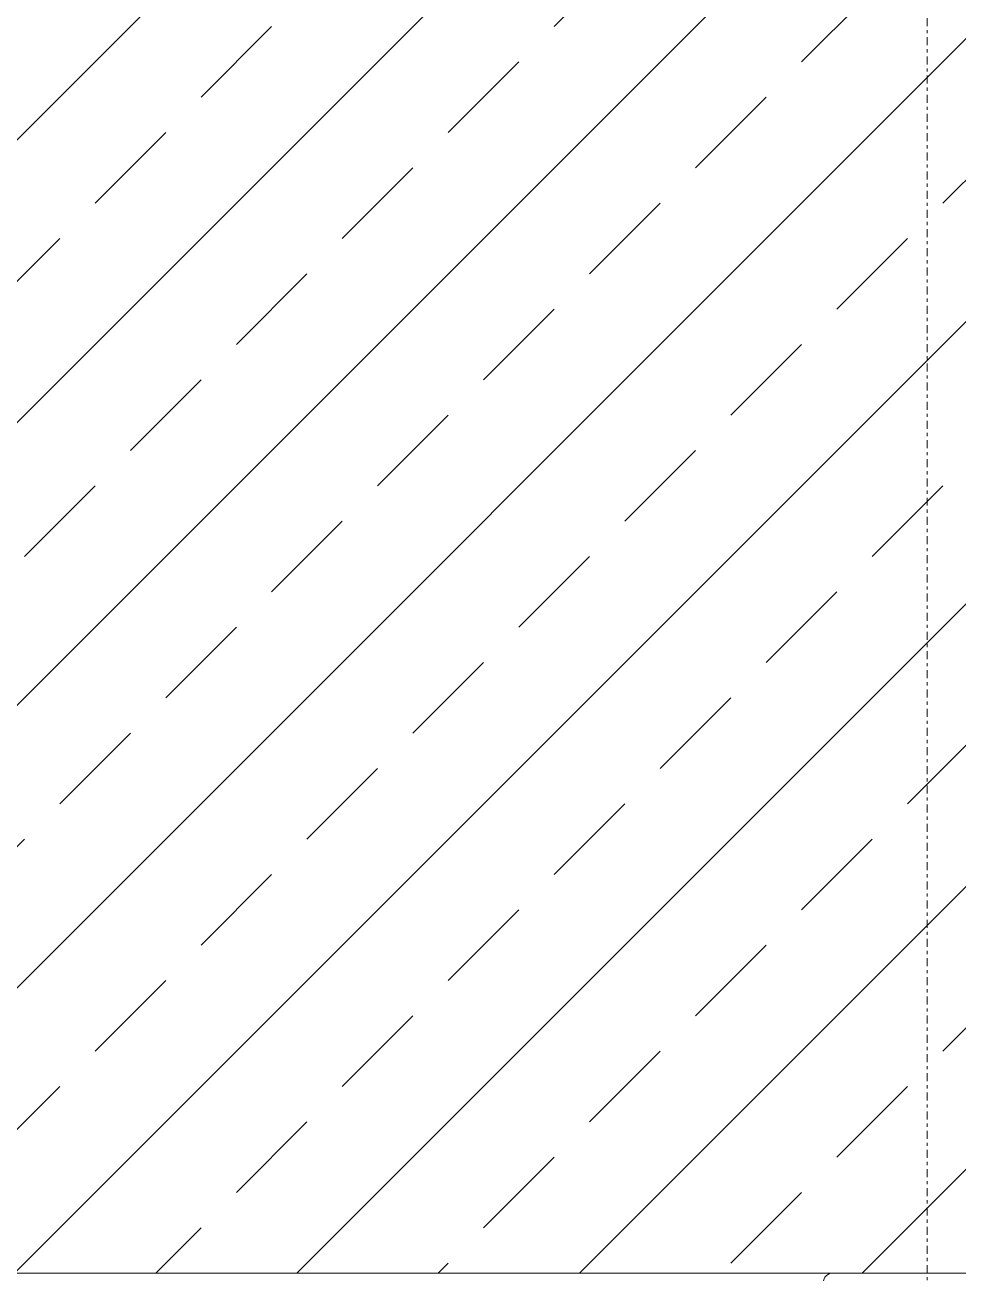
# Model space of a CAD drawing. Extents: x -1439 to 23780, y -1362 to 4476.
# Drawn here: x 13084.28 to 13113.47, y 345 to 384.03 of the extents above; entities that cross this region are included whole.
import ezdxf

# ---------------------------------------------------------------- set-up
doc = ezdxf.new("R2010")
doc.units = 0
doc.header["$MEASUREMENT"] = 0
doc.linetypes.add('Audi$0$DASHDOT2', pattern=[0.5, 0.25, -0.125, 0, -0.125])
doc.layers.get('0').update_dxf_attribs({"color": 9, "lineweight": 9})
for name, color, linetype, lineweight in [('Audi$0$01', 8, 'Continuous', 9), ('Audi$0$09W', 8, 'Continuous', 9), ('Audi$0$10', 8, 'Continuous', 9), ('Audi$0$24', 8, 'Audi$0$DASHDOT2', 9)]:
    doc.layers.add(name, color=color, linetype=linetype, lineweight=lineweight)

# ---------------------------------------------------------------- blocks, each defined once
blk = doc.blocks.new('*U540')
at = {"layer": 'Audi$0$10'}
blk.add_lwpolyline([(2.950000000026932, 0), (-2.950000000026932, 0, 0.4142135623730951), (-3.250000000022566, -0.3000000000020009)], format="xyb", dxfattribs=at)
blk = doc.blocks.new('Audi$0$p-kolon_80x80')
at = {"layer": 'Audi$0$09W'}
h = blk.add_hatch(dxfattribs=at)
h.set_pattern_fill('ANSI33', color=256, scale=25, style=0)
h.set_pattern_definition([(45, (-1222.499999999862, -385.0000000046564), (-4.419417382415921, 4.419417382415921), []), (45, (-1218.080582624861, -385.0000000046564), (-4.419417382415921, 4.419417382415921), [3.125, -1.5625])])
h.paths.add_polyline_path([(-40, -40), (40, -40), (40, 40), (-40, 40)])
blk.add_lwpolyline([(-40, -40), (40, -40), (40, 40), (-40, 40)], close=True)
blk = doc.blocks.new('Audi$0$P-AKS_AUDI')
at = {"layer": 'Audi$0$24'}
blk.add_lwpolyline([(-3500, -2589.999999999998), (-3500, 1250.000000000003)], dxfattribs=at)
blk = doc.blocks.new('Audi$0$p-2. kat planı')
at = {"layer": 'Audi$0$01'}
blk.add_blockref('Audi$0$p-kolon_80x80', (13112.49999999928, 385.0000000046566), dxfattribs=at)
at = {"layer": 'Audi$0$10'}
blk.add_blockref('*U540', (13112.49999999899, 345.0000000136788), dxfattribs=at)
at = {"layer": 'Audi$0$24'}
blk.add_blockref('Audi$0$P-AKS_AUDI', (16612.49999999899, 2785.000000004652), dxfattribs=at)

msp = doc.modelspace()

# ---------------------------------------------------------------- block references
msp.add_blockref('Audi$0$p-2. kat planı', (0, 0))

doc.saveas('drawing.dxf')
